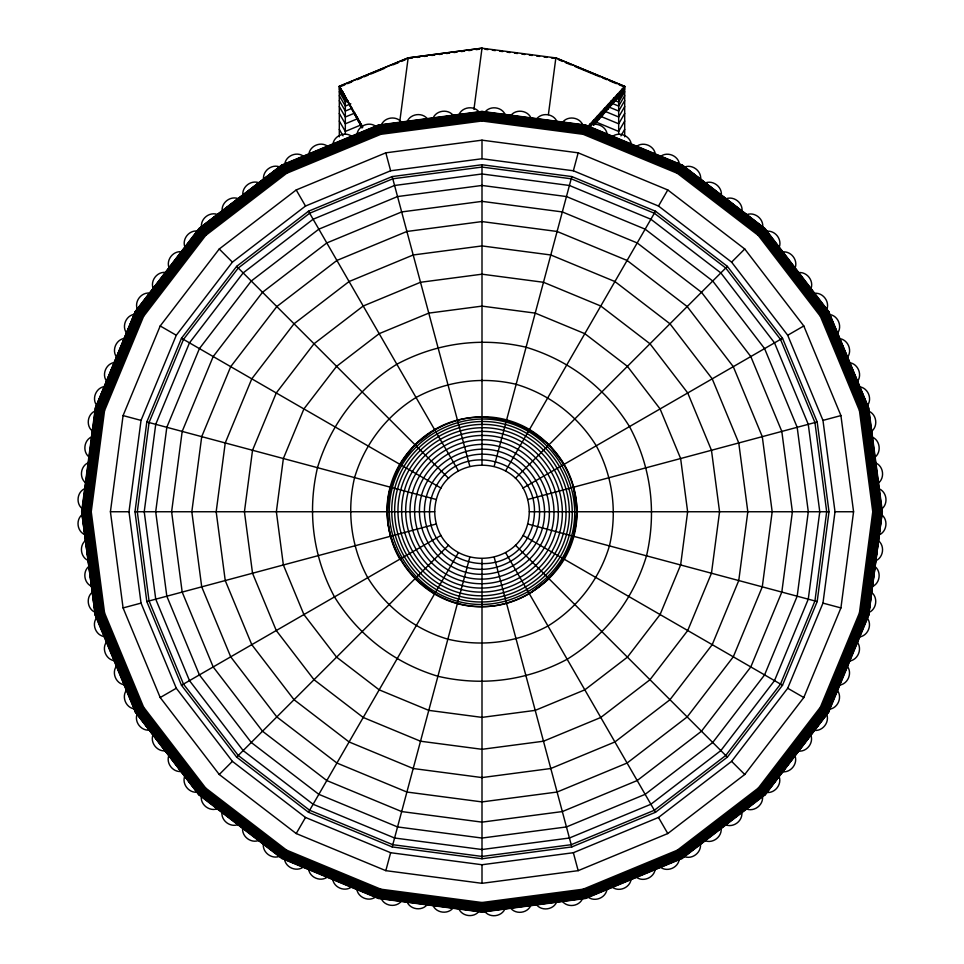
<?xml version="1.0" encoding="UTF-8"?>
<svg xmlns="http://www.w3.org/2000/svg" width="964" height="964" viewBox="0 0 964 964"><rect width="100%" height="100%" fill="white"/><g stroke="black" fill="none" stroke-linecap="round" stroke-linejoin="round"><path stroke-width="1.45" d="M201.452 226.709C200.657 218.479 209.658 211.574 217.406 214.466M222.142 210.827C221.346 202.597 230.348 195.692 238.096 198.596M242.832 194.957C242.036 186.727 251.026 179.822 258.774 182.726M263.521 179.087C262.726 170.845 271.715 163.94 279.464 166.844M700.479 844.416C701.274 852.646 692.285 859.551 684.536 856.659M721.168 828.534C721.964 836.776 712.974 843.681 705.226 840.777M741.858 812.664C742.654 820.906 733.652 827.811 725.904 824.907M762.548 796.794C763.343 805.024 754.342 811.929 746.594 809.025M81.651 511.751L95.291 408.134L135.285 311.577L198.909 228.661L281.825 165.037L378.382 125.043L482 111.402L585.618 125.043L682.175 165.037L765.091 228.661L828.715 311.577L868.709 408.134L882.349 511.751L868.709 615.369L828.715 711.926L765.091 794.842L682.175 858.466L585.618 898.46L482 912.101L378.382 898.46L281.825 858.466L198.909 794.842L135.285 711.926L95.291 615.369L81.651 511.751L91.243 511.751L104.558 410.616L143.588 316.373L205.694 235.445L286.621 173.339L380.864 134.309L482 120.994L583.136 134.309L677.379 173.339L758.307 235.445L820.412 316.373L859.442 410.616L872.757 511.751L859.442 612.887L820.412 707.13L758.307 788.058L677.379 850.152L583.136 889.194L482 902.509L380.864 889.194L286.621 850.152L205.694 788.058L143.588 707.13L104.558 612.887L91.243 511.751M110.426 511.751L123.079 415.58L160.205 325.965L219.25 249.001L296.213 189.956L385.829 152.83L482 140.166L578.171 152.83L667.787 189.956L744.75 249.001L803.795 325.965L840.921 415.58L853.574 511.751L840.921 607.923L803.795 697.538L744.75 774.49L667.787 833.547L578.171 870.661L482 883.325L385.829 870.661L296.213 833.547L219.25 774.49L160.205 697.538L123.079 607.923L110.426 511.751L128.995 511.751L141.033 420.388L176.292 335.255L232.396 262.136L305.504 206.043L390.637 170.773L482 158.747L573.363 170.773L658.496 206.043L731.604 262.136L787.709 335.255L822.967 420.388L835.005 511.751L822.967 603.115L787.709 688.248L731.604 761.355L658.496 817.46L573.363 852.718L482 864.744L390.637 852.718L305.504 817.46L232.396 761.355L176.292 688.248L141.033 603.115L128.995 511.751M134.996 511.751L146.817 421.943L181.485 338.243L236.626 266.377L308.492 211.237L392.191 176.569L482 164.748L571.809 176.569L655.508 211.237L727.374 266.377L782.515 338.243L817.183 421.943L829.004 511.751L817.183 601.56L782.515 685.247L727.374 757.114L655.508 812.266L571.809 846.934L482 858.755L392.191 846.934L308.492 812.266L236.626 757.114L181.485 685.247L146.817 601.56L134.996 511.751L434.704 511.751C436.379 573.773 527.621 573.773 529.296 511.751C527.621 449.718 436.379 449.718 434.704 511.751M399.711 121.97L408.158 57.852L482 48.2L555.854 57.924L624.696 86.362L618.707 96.701L593.691 125.284M390.504 487.23C374.273 545.455 421.449 607.308 482 606.585C542.527 607.26 589.92 545.504 573.604 487.206C558.59 428.558 486.663 398.771 434.583 429.619C390.468 454.719 374.213 515.366 399.867 559.168M473.951 109.342L482 48.2L408.146 57.924L339.316 86.435L339.316 136.816M548.396 114.596L555.854 57.924L624.684 86.435L624.684 136.816M882.265 511.751L868.624 615.345L859.442 612.887M137.081 714.179C134.177 721.928 141.081 730.917 149.324 730.122M152.963 734.869C150.059 742.617 156.963 751.619 165.193 750.823M168.833 755.559C165.928 763.295 172.833 772.297 181.063 771.501M184.702 776.249C181.81 783.997 188.715 792.986 196.945 792.191M779.274 247.145C782.178 239.397 775.273 230.408 767.043 231.203M795.155 267.847C798.059 260.099 791.155 251.098 782.925 251.893M811.025 288.525C813.929 280.777 807.025 271.776 798.794 272.571M826.907 309.215C829.799 301.467 822.907 292.478 814.664 293.273M592.8 124.26L593.86 119.958L590.884 126.224M589.775 126.224L590.414 123.729L589.245 126.236M378.382 898.46L380.864 889.194M385.829 870.661L390.637 852.718M392.191 846.934L469.757 557.433M494.243 466.07L571.809 176.569M573.363 170.773L578.171 152.83M583.136 134.309L585.618 125.043M284.79 163.808C286.151 155.65 296.623 151.312 303.359 156.12M308.878 153.83C310.251 145.672 320.723 141.334 327.459 146.13M332.966 143.853C334.327 135.695 344.811 131.357 351.535 136.165M357.066 133.875C358.427 125.706 368.899 121.368 375.635 126.176M606.934 889.627C605.573 897.785 595.101 902.123 588.365 897.315M631.034 879.65C629.673 887.808 619.189 892.146 612.465 887.338M655.122 869.673C653.749 877.83 643.277 882.168 636.541 877.361M679.21 859.695C677.849 867.853 667.377 872.191 660.641 867.383M135.575 311.733L95.605 408.218L81.976 511.751L95.605 615.285L135.575 711.757L199.138 794.613L281.994 858.177L378.466 898.147L482 911.775L585.534 898.147L682.006 858.177L764.862 794.613L828.425 711.757L868.395 615.285L882.024 511.751L868.395 408.218L828.425 311.733L764.862 228.89L682.006 165.314L585.534 125.356L482 111.728L378.466 125.356L281.994 165.314L199.138 228.89L135.358 311.613L95.376 408.158L104.558 410.616M564.024 559.108L573.496 536.261L576.713 511.751L573.496 487.23M837.138 689.501L838.849 685.368M593.306 124.633L597.584 115.909L595.306 123.452L600.837 112.354L598.813 119.44L604.934 107.896L602.729 114.957L608.742 103.751L605.392 111.92L611.405 100.846L607.754 109.221L614.152 97.846L611.525 104.907L617.779 93.894L614.249 101.798L622.72 88.507L618.707 96.701M96.412 618.008C91.604 624.744 95.954 635.216 104.112 636.577M106.401 642.108C101.594 648.844 105.932 659.316 114.089 660.677M116.367 666.196C111.571 672.92 115.909 683.404 124.067 684.765M126.356 690.284C121.548 697.02 125.886 707.492 134.044 708.865M837.632 333.11C842.44 326.374 838.102 315.903 829.944 314.541M847.609 357.198C852.417 350.474 848.079 339.991 839.921 338.629M857.586 381.286C862.394 374.562 858.056 364.079 849.899 362.717M867.576 405.386C872.372 398.65 868.034 388.179 859.876 386.817M624.684 86.435L618.683 96.81L618.683 134.201M618.683 97.472L624.684 87.085M624.684 88.869L618.683 99.244L615.936 98.111M624.684 91.749L618.683 102.136L614.562 100.425M624.684 95.701L618.683 106.088L613.188 103.811M624.684 100.678L618.683 111.053L609.067 107.076M624.684 106.606L618.683 116.993L604.946 111.294M624.684 113.427L618.683 123.802L600.825 116.403M624.684 121.042L618.683 131.429L595.342 121.753M620.937 135.864L624.684 129.369M281.825 858.466L286.621 850.152M296.213 833.547L305.504 817.46M308.492 812.266L458.358 552.709M505.642 470.793L655.508 211.237M658.496 206.043L667.787 189.956M677.379 173.339L682.175 165.037L765.03 228.721L758.307 235.445M381.455 124.633C384.889 117.102 396.132 115.632 401.386 122.006M407.314 121.235C410.748 113.704 421.991 112.222 427.245 118.608M433.161 117.825C436.596 110.306 447.826 108.824 453.092 115.21M459.021 114.427C462.443 106.896 473.686 105.413 478.951 111.8M504.871 909.088C501.449 916.619 490.206 918.102 484.94 911.715M530.73 905.678C527.308 913.209 516.065 914.691 510.8 908.305M556.577 902.28C553.155 909.811 541.913 911.293 536.647 904.907M582.437 898.882C579.015 906.401 567.772 907.883 562.506 901.497M399.976 464.395L415.026 444.778L434.644 429.727M828.715 711.926L765.03 794.782L758.307 788.058M587.486 126.899L624.696 86.362M82.036 514.692C75.65 519.957 77.132 531.2 84.663 534.622M85.447 540.551C79.06 545.817 80.542 557.059 88.061 560.482M88.845 566.398C82.458 571.664 83.94 582.907 91.472 586.329M92.255 592.258C85.868 597.523 87.35 608.766 94.87 612.188M871.745 431.233C878.132 425.98 876.65 414.737 869.13 411.315M875.155 457.093C881.542 451.839 880.06 440.596 872.528 437.174M878.553 482.94C884.94 477.686 883.458 466.443 875.939 463.009M881.964 508.799C888.35 503.545 886.868 492.303 879.337 488.869M205.694 788.058L198.97 794.782L135.285 711.926M219.25 774.49L232.396 761.355M236.626 757.114L448.561 545.19M515.439 478.313L727.374 266.377M731.604 262.136L744.75 249.001M485.181 111.812C490.435 105.438 501.678 106.908 505.112 114.439M511.041 115.222C516.294 108.836 527.537 110.318 530.971 117.849M536.888 118.62C542.142 112.246 553.384 113.716 556.818 121.247M562.747 122.03C568.001 115.644 579.244 117.126 582.678 124.657M401.241 901.364C395.987 907.751 384.744 906.268 381.31 898.737M427.1 904.774C421.846 911.161 410.604 909.679 407.169 902.147M452.947 908.172C447.694 914.559 436.451 913.077 433.017 905.545M478.807 911.583C473.553 917.957 462.31 916.487 458.876 908.956M529.357 593.776L548.974 578.725M94.906 411.074C87.375 414.508 85.892 425.751 92.279 431.004M91.496 436.933C83.976 440.367 82.494 451.61 88.881 456.864M88.098 462.78C80.566 466.214 79.084 477.457 85.471 482.711M84.687 488.64C77.168 492.074 75.686 503.316 82.073 508.57M879.313 534.851C886.832 531.429 888.314 520.186 881.927 514.933M875.902 560.711C883.434 557.288 884.916 546.046 878.529 540.792M872.504 586.558C880.024 583.136 881.506 571.893 875.119 566.627M869.094 612.417C876.625 608.995 878.108 597.752 871.721 592.486M135.358 711.878L143.588 707.13M160.205 697.538L176.292 688.248M181.485 685.247L441.042 535.394M522.958 488.097L782.515 338.243M787.709 335.255L803.795 325.965M820.412 316.373L828.715 311.577M828.425 311.733L868.624 408.158L859.442 410.616M588.582 126.272C595.318 121.464 605.79 125.802 607.151 133.96M612.682 136.249C619.406 131.441 629.89 135.779 631.251 143.937M636.758 146.227C643.494 141.419 653.966 145.757 655.327 153.915M660.858 156.204C667.594 151.396 678.066 155.734 679.427 163.904M303.13 867.19C296.394 871.998 285.922 867.66 284.561 859.49M327.23 877.168C320.494 881.976 310.01 877.638 308.649 869.48M351.306 887.145C344.582 891.953 334.098 887.615 332.737 879.457M375.406 897.123C368.67 901.93 358.198 897.592 356.837 889.435M362.801 127.2L339.34 86.23L408.158 57.852M340.69 86.519L344.823 84.808M347.582 83.663L351.703 81.952M357.21 79.675L361.343 77.964M364.091 76.819L368.224 75.108M370.983 73.975L384.744 68.275M392.999 64.853L398.506 62.576M401.265 61.431L405.386 59.72M348.064 100.991L345.317 102.136L339.316 91.749M350.812 103.811L345.317 106.088L339.316 95.701M352.185 108.209L345.317 111.053L339.316 100.678M354.933 113.005L345.317 116.993L339.316 106.606M357.68 118.68L345.317 123.802L339.316 113.427M360.428 125.163L345.317 131.429L339.316 121.042M352.438 136.647L356.56 134.936M632.215 878.288L636.348 876.577M655.616 868.6L659.75 866.889M134.153 314.324C125.995 315.686 121.657 326.157 126.453 332.893M124.163 338.412C116.005 339.774 111.667 350.257 116.475 356.993M114.186 362.5C106.028 363.862 101.69 374.345 106.498 381.069M104.208 386.6C96.051 387.962 91.713 398.433 96.52 405.169M859.792 636.903C867.949 635.541 872.287 625.058 867.48 618.334M849.802 661.003C857.972 659.629 862.31 649.158 857.502 642.422M839.837 685.079C847.995 683.717 852.333 673.246 847.525 666.51M829.847 709.179C838.005 707.817 842.343 697.346 837.547 690.61M104.558 612.887L95.291 615.369L81.735 511.751M123.079 607.923L141.033 603.115M146.817 601.56L436.318 523.994M527.682 499.509L817.183 421.943M822.967 420.388L840.921 415.58M684.717 166.989C692.465 164.085 701.467 170.99 700.671 179.22M705.407 182.871C713.155 179.967 722.156 186.871 721.361 195.102M726.097 198.741C733.845 195.837 742.834 202.741 742.039 210.971M746.787 214.611C754.535 211.719 763.524 218.611 762.729 226.853M217.201 808.784C209.453 811.676 200.452 804.783 201.259 796.541M237.891 824.654C230.143 827.558 221.154 820.653 221.949 812.423M258.581 840.536C250.833 843.428 241.831 836.523 242.627 828.293M279.271 856.406C271.523 859.31 262.521 852.405 263.317 844.175M409.616 58.382L412.568 57.997M417.002 57.406L419.955 57.021M424.389 56.442L427.341 56.057M431.776 55.466L434.728 55.081M439.162 54.49L442.115 54.105M446.549 53.526L449.501 53.128M453.936 52.55L456.888 52.164M461.322 51.574L464.274 51.188M468.709 50.61L471.661 50.212M476.096 49.634L479.048 49.248M197.102 231.011C188.872 230.215 181.967 239.217 184.859 246.965M181.22 251.712C172.99 250.917 166.085 259.906 168.989 267.655M165.35 272.39C157.12 271.595 150.215 280.596 153.119 288.344M149.48 293.08C141.238 292.285 134.333 301.286 137.237 309.034M814.52 730.411C822.762 731.206 829.667 722.217 826.763 714.469M798.65 751.113C806.88 751.908 813.785 742.907 810.881 735.158M782.78 771.79C791.01 772.586 797.915 763.584 795.011 755.836M766.898 792.48C775.128 793.276 782.033 784.286 779.141 776.538M529.296 511.751L829.004 511.751M835.005 511.751L853.574 511.751M872.757 511.751L882.349 511.751M484.952 49.248L487.904 49.634M492.339 50.212L495.291 50.61M499.726 51.188L502.678 51.574M507.112 52.164L510.064 52.55M514.499 53.128L517.451 53.526M521.886 54.105L524.838 54.49M529.272 55.081L532.224 55.466M536.659 56.057L539.611 56.442M544.045 57.021L546.998 57.406M551.432 57.997L554.384 58.382M123.079 415.58L141.033 420.388M146.817 421.943L436.318 499.509M527.682 523.994L817.183 601.56M822.967 603.115L840.921 607.923M558.614 59.72L562.735 61.431M565.494 62.576L571.001 64.853M575.122 66.564L599.909 76.819M602.657 77.964L606.79 79.675M609.537 80.819L616.418 83.663M619.177 84.808L623.31 86.519M607.441 134.936L611.562 136.647M304.25 866.889L308.384 868.6M327.652 876.577L331.785 878.288M135.285 311.577L143.588 316.373M160.205 325.965L176.292 335.255M181.485 338.243L441.042 488.097M522.958 535.394L782.515 685.247M787.709 688.248L803.795 697.538M820.412 707.13L828.642 711.878M529.357 429.727L548.974 444.778L564.024 464.395M415.026 578.725L434.644 593.776M205.694 235.445L198.909 228.661L281.862 165.109L286.621 173.339M219.25 249.001L232.396 262.136M236.626 266.377L448.561 478.313M515.439 545.19L727.374 757.114M731.604 761.355L744.75 774.49M345.341 96.569L341.798 90.508L359.174 122.464L355.812 114.993L360.898 125.681L357.21 117.439L362.006 127.766L339.34 86.23M339.316 86.435L345.317 96.81L345.317 134.201M339.316 87.085L345.317 97.472M339.316 88.869L345.317 99.244M339.316 129.369L343.064 135.864M296.213 189.956L305.504 206.043M308.492 211.237L458.358 470.793M505.642 552.709L655.508 812.266M658.496 817.46L667.787 833.547M677.379 850.152L682.175 858.466M361.982 127.128L359.102 120.729L362.006 127.766M362.259 126.923L361.09 124.223L362.139 126.911M125.151 685.368L126.862 689.501M585.594 898.376L583.136 889.194M380.864 134.309L378.406 125.115M385.829 152.83L390.637 170.773M392.191 176.569L469.757 466.07M494.243 557.433L571.809 846.934M573.363 852.718L578.171 870.661M555.854 57.924L555.854 58.575M482 48.2L482 48.851M482 111.402L482 120.994M482 140.166L482 158.747M482 164.748L482 464.455M482 559.048L482 858.755M482 864.744L482 883.325M482 902.509L482 912.101M408.146 57.924L408.146 58.575M96.002 408.326L82.386 511.751L96.002 615.177L135.924 711.565L199.428 794.324L282.187 857.827L378.575 897.749L482 911.366L585.425 897.749L681.813 857.827L764.572 794.324L828.076 711.565L867.998 615.177L881.614 511.751L867.998 408.326L828.076 311.938L764.572 229.179L681.813 165.675L585.425 125.742L482 112.125L378.575 125.742L282.187 165.675L199.428 229.179L135.924 311.938L96.002 408.326M96.533 408.459L82.94 511.751L96.533 615.032L136.406 711.275L199.825 793.926L282.464 857.345L378.719 897.219L482 910.811L585.281 897.219L681.536 857.345L764.175 793.926L827.594 711.275L867.467 615.032L881.06 511.751L867.467 408.459L827.594 312.216L764.175 229.565L681.536 166.145L585.281 126.284L482 112.692L378.719 126.284L282.464 166.145L199.825 229.565L136.406 312.216L96.533 408.459M97.207 408.64L83.639 511.751L97.207 614.851L137.008 710.926L200.319 793.432L282.813 856.743L378.9 896.544L482 910.112L585.1 896.544L681.187 856.743L763.681 793.432L826.991 710.926L866.793 614.851L880.361 511.751L866.793 408.64L826.991 312.565L763.681 230.059L681.187 166.76L585.1 126.959L482 113.391L378.9 126.959L282.813 166.76L200.319 230.059L137.008 312.565L97.207 408.64M98.015 408.857L84.458 511.751L98.015 614.634L137.719 710.516L200.898 792.854L283.235 856.02L379.105 895.737L482 909.281L584.895 895.737L680.765 856.02L763.102 792.854L826.281 710.516L865.985 614.634L879.542 511.751L865.985 408.857L826.281 312.987L763.102 230.649L680.765 167.471L584.895 127.754L482 114.21L379.105 127.754L283.235 167.471L200.898 230.649L137.719 312.987L98.015 408.857M98.918 409.11L85.41 511.751L98.918 614.393L138.539 710.046L201.572 792.179L283.705 855.213L379.358 894.833L482 908.341L584.642 894.833L680.295 855.213L762.428 792.179L825.461 710.046L865.082 614.393L878.59 511.751L865.082 409.11L825.461 313.457L762.428 231.312L680.295 168.29L584.642 128.67L482 115.162L379.358 128.67L283.705 168.29L201.572 231.312L138.539 313.457L98.918 409.11M99.931 409.375L86.447 511.751L99.931 614.128L139.443 709.528L202.307 791.444L284.223 854.309L379.623 893.821L482 907.293L584.377 893.821L679.777 854.309L761.693 791.444L824.557 709.528L864.069 614.128L877.553 511.751L864.069 409.375L824.557 313.975L761.693 232.059L679.777 169.194L584.377 129.682L482 116.198L379.623 129.682L284.223 169.194L202.307 232.059L139.443 313.975L99.931 409.375M101.015 409.664L87.579 511.751L101.015 613.839L140.419 708.962L203.103 790.649L284.79 853.333L379.912 892.736L482 906.172L584.088 892.736L679.21 853.333L760.897 790.649L823.581 708.962L862.985 613.839L876.421 511.751L862.985 409.664L823.581 314.541L760.897 232.854L679.21 170.17L584.088 130.767L482 117.331L379.912 130.767L284.79 170.17L203.103 232.854L140.419 314.541L101.015 409.664M102.16 409.977L88.76 511.751L102.16 613.526L141.443 708.371L203.934 789.805L285.38 852.297L380.226 891.592L482 904.991L583.774 891.592L678.62 852.297L760.066 789.805L822.557 708.371L861.84 613.526L875.24 511.751L861.84 409.977L822.557 315.132L760.066 233.686L678.62 171.194L583.774 131.911L482 118.512L380.226 131.911L285.38 171.194L203.934 233.686L141.443 315.132L102.16 409.977M103.353 410.29L89.989 511.751L103.353 613.212L142.515 707.757L204.814 788.938L285.995 851.236L380.539 890.399L482 903.762L583.461 890.399L678.005 851.236L759.186 788.938L821.485 707.757L860.647 613.212L874.011 511.751L860.647 410.29L821.485 315.746L759.186 234.553L678.005 172.255L583.461 133.104L482 119.741L380.539 133.104L285.995 172.255L204.814 234.553L142.515 315.746L103.353 410.29M149.059 422.533L137.31 511.751L149.059 600.958L183.485 684.091L238.265 755.487L309.649 810.266L392.782 844.693L482 856.442L571.218 844.693L654.351 810.266L725.735 755.487L780.515 684.091L814.942 600.958L826.69 511.751L814.942 422.533L780.515 339.4L725.735 268.016L654.351 213.237L571.218 178.798L482 167.061L392.782 178.798L309.649 213.237L238.265 268.016L183.485 339.4L149.059 422.533M155.734 424.329L144.226 511.751L155.734 599.174L189.486 680.632L243.157 750.595L313.119 804.265L394.577 838.005L482 849.525L569.423 838.005L650.881 804.265L720.843 750.595L774.514 680.632L808.266 599.174L819.774 511.751L808.266 424.329L774.514 342.859L720.843 272.908L650.881 219.238L569.423 185.486L482 173.978L394.577 185.486L313.119 219.238L243.157 272.908L189.486 342.859L155.734 424.329M166.82 427.293L155.698 511.751L166.82 596.198L199.415 674.896L251.267 742.485L318.843 794.336L397.542 826.931L482 838.053L566.458 826.931L645.157 794.336L712.733 742.485L764.585 674.896L797.18 596.198L808.302 511.751L797.18 427.293L764.585 348.594L712.733 281.018L645.157 229.167L566.458 196.56L482 185.45L397.542 196.56L318.843 229.167L251.267 281.018L199.415 348.594L166.82 427.293M182.184 431.414L171.616 511.751L182.184 592.089L213.189 666.943L262.521 731.23L326.808 780.551L401.663 811.567L482 822.135L562.337 811.567L637.192 780.551L701.479 731.23L750.811 666.943L781.816 592.089L792.384 511.751L781.816 431.414L750.811 356.56L701.479 292.273L637.192 242.94L562.337 211.935L482 201.356L401.663 211.935L326.808 242.94L262.521 292.273L213.189 356.56L182.184 431.414M201.717 436.644L191.824 511.751L201.717 586.847L230.709 656.833L276.813 716.927L336.918 763.042L406.892 792.034L482 801.915L557.108 792.034L627.082 763.042L687.187 716.927L733.291 656.833L762.283 586.847L772.176 511.751L762.283 436.644L733.291 366.669L687.187 306.564L627.082 260.449L557.108 231.468L482 221.575L406.892 231.468L336.918 260.449L276.813 306.564L230.709 366.669L201.717 436.644M225.239 442.946L216.177 511.751L225.239 580.545L251.785 644.663L294.032 699.719L349.089 741.955L413.195 768.513L482 777.574L550.806 768.513L614.912 741.955L669.968 699.719L712.215 644.663L738.761 580.545L747.823 511.751L738.761 442.946L712.215 378.84L669.968 323.784L614.912 281.536L550.806 254.978L482 245.928L413.195 254.978L349.089 281.536L294.032 323.784L251.785 378.84L225.239 442.946M252.532 450.26L244.434 511.751L252.532 573.231L276.27 630.528L314.023 679.728L363.223 717.481L420.509 741.22L482 749.305L543.491 741.22L600.777 717.481L649.977 679.728L687.73 630.528L711.468 573.231L719.566 511.751L711.468 450.26L687.73 392.963L649.977 343.762L600.777 306.01L543.491 282.283L482 274.186L420.509 282.283L363.223 306.01L314.023 343.762L276.27 392.963L252.532 450.26M283.368 458.527L276.367 511.751L283.368 564.976L303.913 614.562L336.593 657.159L379.177 689.838L428.775 710.372L482 717.385L535.225 710.372L584.823 689.838L627.407 657.159L660.087 614.562L680.632 564.976L687.633 511.751L680.632 458.527L660.087 408.929L627.407 366.344L584.823 333.664L535.225 313.119L482 306.118L428.775 313.119L379.177 333.664L336.593 366.344L303.913 408.929L283.368 458.527M317.481 467.673C307.155 512.005 313.047 556.758 334.496 596.909C358.548 635.565 394.36 663.039 437.921 676.27C482.253 686.597 527.007 680.705 567.157 659.256C605.814 635.204 633.3 599.391 646.519 555.83C656.846 511.498 650.953 466.733 629.504 426.594C605.452 387.938 569.64 360.452 526.079 347.233C481.747 336.906 436.993 342.798 396.843 364.247C358.186 388.287 330.7 424.112 317.481 467.673M354.571 477.602C346.534 511.486 351.209 547.07 367.742 577.713C386.022 607.356 414.496 629.203 447.85 639.18C481.735 647.218 517.319 642.53 547.962 625.998C577.605 607.73 599.451 579.256 609.429 545.889C617.466 512.017 612.791 476.433 596.258 445.79C577.978 416.147 549.504 394.3 516.15 384.311C482.265 376.273 446.681 380.961 416.038 397.493C386.395 415.773 364.549 444.247 354.571 477.602M390.155 487.133C376.671 536.213 408.146 590.727 457.394 603.597C506.462 617.081 560.988 585.594 573.845 536.358C587.329 487.29 555.854 432.764 506.606 419.906C457.538 406.422 403.012 437.897 390.155 487.133M392.336 487.724C379.177 535.635 409.905 588.859 457.972 601.416C505.883 614.574 559.108 583.847 571.664 535.779C584.823 487.868 554.095 434.644 506.028 422.087C458.117 408.929 404.892 439.656 392.336 487.724M394.722 488.362C381.913 534.996 411.821 586.811 458.611 599.03C505.244 611.839 557.059 581.931 569.278 535.141C582.087 488.495 552.179 436.692 505.389 424.461C458.756 411.652 406.941 441.572 394.722 488.362M397.517 489.11C385.13 534.249 414.074 584.401 459.37 596.222C504.497 608.621 554.649 579.677 566.483 534.381C578.87 489.242 549.926 439.102 504.63 427.269C459.503 414.869 409.351 443.826 397.517 489.11M400.723 489.977C388.793 533.393 416.653 581.641 460.226 593.029C503.654 604.958 551.89 577.099 563.277 533.526C575.207 490.098 547.347 441.861 503.774 430.474C460.346 418.545 412.11 446.404 400.723 489.977M404.29 490.929C392.89 532.453 419.521 578.569 461.178 589.462C502.702 600.861 548.829 574.231 559.71 532.574C571.11 491.05 544.479 444.922 502.822 434.041C461.298 422.642 415.171 449.272 404.29 490.929M408.194 491.977C397.361 531.405 422.654 575.219 462.226 585.558C501.666 596.391 545.467 571.098 555.806 531.526C566.639 492.086 541.346 448.272 501.774 437.933C462.334 427.112 418.533 452.405 408.194 491.977M412.387 493.098C402.169 530.296 426.028 571.616 463.347 581.364C500.545 591.583 541.864 567.724 551.613 530.405C561.831 493.207 537.972 451.887 500.653 442.139C463.455 431.92 422.136 455.779 412.387 493.098M416.834 494.291C407.266 529.103 429.607 567.784 464.54 576.918C499.364 586.486 538.045 564.145 547.166 529.212C556.734 494.387 534.393 455.707 499.46 446.585C464.636 437.017 425.955 459.346 416.834 494.291M421.497 495.532C412.616 527.862 433.354 563.783 465.793 572.255C498.111 581.135 534.032 560.397 542.503 527.959C551.384 495.629 530.646 459.72 498.207 451.248C465.889 442.368 429.968 463.106 421.497 495.532M426.329 496.834C418.159 526.573 437.234 559.626 467.082 567.422C496.834 575.592 529.875 556.517 537.671 526.669C545.841 496.918 526.766 463.877 496.918 456.08C467.166 447.911 434.125 466.986 426.329 496.834M431.282 498.159C415.255 565.157 513.101 591.378 532.718 525.344C548.745 458.346 450.899 432.125 431.282 498.159"/></g></svg>
